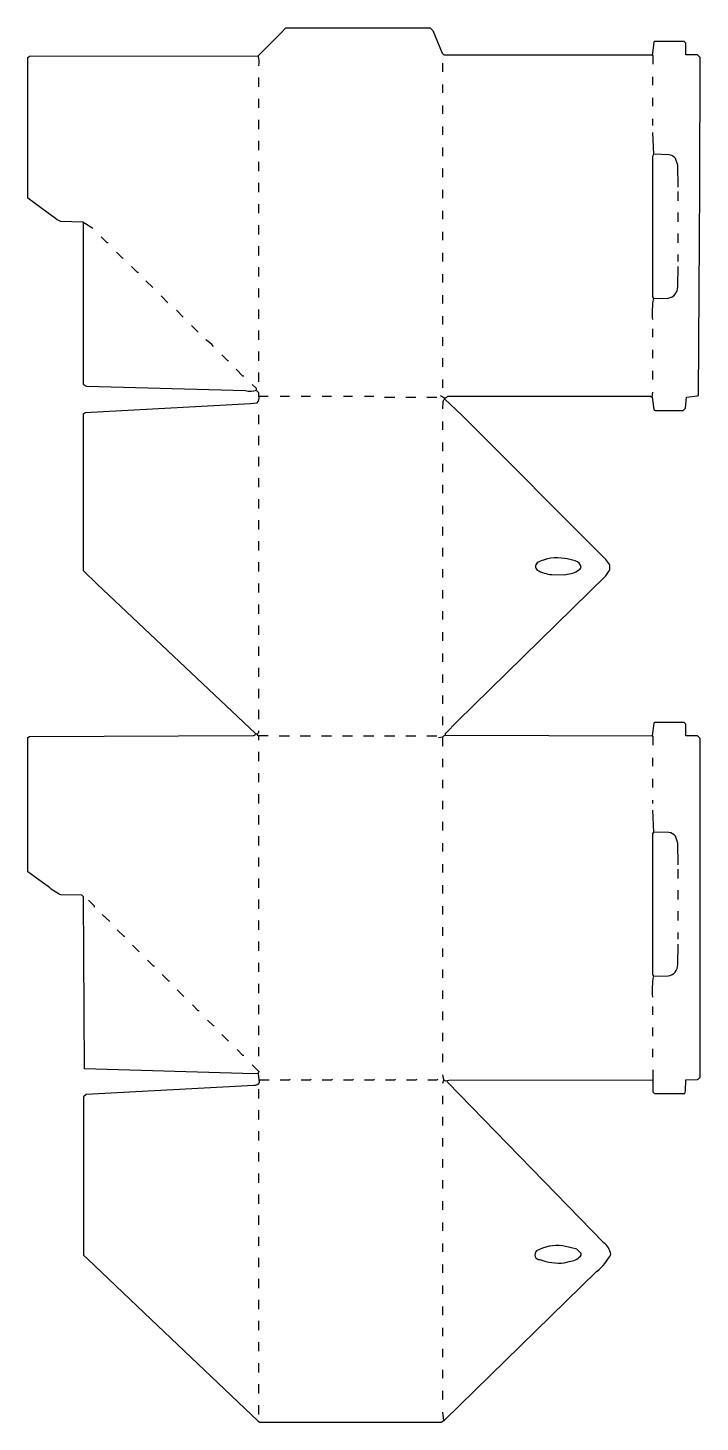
# Model space of a CAD drawing. Extents: x 42 to 839, y 85 to 1739.
import ezdxf

# ---------------------------------------------------------------- set-up
doc = ezdxf.new("R2010")
doc.units = 0
doc.layers.get('0').update_dxf_attribs({"linetype": 'CONTINUOUS'})

msp = doc.modelspace()

# ---------------------------------------------------------------- linework, layer by layer
at = {"color": 250, "linetype": 'CONTINUOUS'}
for points in [[(119, 1501), (117.9, 1501.8), (107.076923, 1508.384615), (81.018464, 1509.480059, -0.120397), (73.153846, 1514.230769), (66.18, 1519.24), (42, 1537), (42, 1704), (44.001831, 1705.501845), (315, 1706), (341, 1732), (348, 1739), (519, 1739), (522, 1736), (533, 1709), (535, 1707), (782, 1707)], [(531, 1303), (536, 1300, 0.120666), (540, 1302), (780, 1302), (782, 1301), (783.98, 1286.14), (786, 1285), (819, 1285), (821.541176, 1288.035294), (823, 1301), (835.964706, 1302.458824), (837, 1303), (838.497968, 1549.997984), (839, 1704), (836, 1707), (822, 1707), (822, 1721), (820, 1723), (785, 1723), (784, 1722), (782.541176, 1709.035294), (782, 1707), (783, 1706), (783, 1696)], [(316, 1694, 0.094028), (315, 1706)], [(783, 1393, -0.07059), (784, 1418), (783, 1420), (783, 1587), (784, 1589), (783, 1615)], [(813, 1550), (812.519178, 1575.982192), (810, 1584, 0.201752), (801.975138, 1588.527624), (784, 1589)], [(313, 1309, -0.171834), (299.987197, 1308.513495), (112.013139, 1313.486131, -0.211386), (108, 1316), (108, 1508)], [(784, 1418), (800.973846, 1418.470769, 0.395382), (812.520767, 1432.019169), (813, 1456)], [(262, 1361, 0.06477), (253, 1369)], [(327, 899), (315, 899), (314, 901), (312, 901), (312, 902), (124, 1079), (108, 1095), (108, 1281), (110.037931, 1282.544828), (306.04878, 1293.560976), (314, 1294, 0.240372), (316, 1302), (316, 1306), (313, 1309), (313, 1311), (308, 1316)], [(534, 1287), (534.445545, 1295.955446, -0.131523), (536, 1299), (536, 1300)], [(678, 1090), (683.932432, 1091.405405, 0.21413), (698, 1099, 0.329716), (690.9, 1106.7, 0.064622), (678.06, 1109.42, 0.164335), (647, 1105, 0.572226), (645.9, 1095.8, 0.107754), (663.029183, 1090.466926), (678, 1090)], [(783, 503), (783, 491), (783, 477), (785, 475), (821, 475), (821.538071, 478.032995), (822, 491), (835.969027, 491.464602, 0.109631), (839, 494), (839, 896), (836, 899), (822, 899), (822, 913), (820, 915), (785, 915), (784, 914), (782, 899), (783, 898), (783, 888)], [(315, 498), (296.986861, 498.513869), (108.999904, 504.009803), (108, 708), (106, 710), (81.018464, 710.480059, -0.068067), (66.153846, 720.230769), (59.153846, 725.230769), (42, 738), (42, 897), (44.001873, 898.501887), (308.998127, 899.498113, 0.145357), (312, 901)], [(314, 901, 0.120666), (316, 905)], [(529, 897), (534, 898, -0.184026), (537, 900), (782, 899)], [(783, 589, -0.07059), (784, 614), (783, 616), (783, 783), (784, 785), (783, 811)], [(813, 746), (812.519178, 771.982192), (810, 780, 0.201752), (801.975138, 784.527624), (784, 785)], [(784, 614), (800.973846, 614.470769, 0.395382), (812.520767, 628.019169), (813, 652)], [(308, 509), (316, 501), (315.2, 498.9), (315, 498), (316, 491, -0.570924), (309.973846, 484.470769), (272.973846, 482.470769), (111.029183, 473.533074), (108, 471), (108, 283), (112.761622, 278.75027), (179.761622, 214.75027), (315.1, 86.2), (317, 85), (532, 85), (535, 87), (535.9, 87.2), (716.1, 263.8), (717, 264, 0.095371), (733, 284, 0.212438), (724.75008, 297.756328), (539.499136, 488.470614), (539, 490)], [(678, 274), (683.932432, 275.405405, 0.160027), (697.2, 281.9), (698, 283), (698, 285), (693, 290), (682.94, 292.58), (676, 294, 0.166139), (645, 288, 0.669216), (648.9, 277.8, 0.112434), (678, 274)]]:
    msp.add_lwpolyline(points, format="xyb", dxfattribs=at)
for points in [[(534, 1687), (534, 1697)], [(316, 1669), (316, 1680)], [(534, 1662), (534, 1672)], [(783, 1671), (783, 1681)], [(316, 1644), (316, 1655)], [(783, 1646), (783, 1656)], [(534, 1637), (534, 1647)], [(316, 1619), (316, 1630)], [(534, 1612), (534, 1622)], [(783, 1623), (783, 1631)], [(316, 1594), (316, 1605)], [(534, 1587), (534, 1597)], [(316, 1569), (316, 1580)], [(534, 1562), (534, 1572)], [(316, 1544), (316, 1555)], [(534, 1537), (534, 1547)], [(813, 1534), (813, 1545)], [(316, 1519), (316, 1530)], [(534, 1512), (534, 1522)], [(813, 1509), (813, 1520)], [(137, 1484), (136, 1484), (129, 1491)], [(316, 1494), (316, 1505)], [(534, 1487), (534, 1497)], [(813, 1484), (813, 1495)], [(155, 1466), (154, 1466), (147, 1473)], [(316, 1469), (316, 1480)], [(173, 1449), (172, 1449), (165, 1456)], [(534, 1462), (534, 1472)], [(813, 1462), (813, 1470)], [(190, 1431), (182, 1439)], [(316, 1444), (316, 1455)], [(534, 1437), (534, 1447)], [(316, 1419), (316, 1430)], [(208, 1413), (200, 1421)], [(534, 1412), (534, 1422)], [(226, 1396), (218, 1404)], [(316, 1394), (316, 1405)], [(534, 1387), (534, 1397)], [(244, 1378), (236, 1386)], [(316, 1369), (316, 1380)], [(783, 1372), (783, 1382)], [(534, 1362), (534, 1372)], [(783, 1347), (783, 1357)], [(280, 1344), (279, 1344), (272, 1351)], [(316, 1344), (316, 1355)], [(534, 1337), (534, 1347)], [(298, 1326), (297, 1326), (289, 1334)], [(316, 1319), (316, 1330)], [(783, 1322), (783, 1332)], [(534, 1312), (534, 1322)], [(782, 1301), (783, 1307)], [(316, 1302), (327, 1302)], [(341, 1302), (352, 1302)], [(366, 1302), (377, 1302)], [(391, 1302), (402, 1302)], [(416, 1302), (427, 1302)], [(441, 1302), (452, 1302)], [(537, 900), (537.3, 901.9), (551, 916), (727.2, 1088.9), (732, 1096), (732, 1102), (727.24, 1108.18), (557, 1279), (536, 1299)], [(316, 1269), (316, 1280)], [(534, 1262), (534, 1272)], [(316, 1244), (316, 1255)], [(534, 1237), (534, 1247)], [(316, 1219), (316, 1230)], [(534, 1212), (534, 1222)], [(316, 1194), (316, 1205)], [(534, 1187), (534, 1197)], [(316, 1169), (316, 1180)], [(534, 1162), (534, 1172)], [(316, 1144), (316, 1155)], [(534, 1137), (534, 1147)], [(316, 1119), (316, 1130)], [(534, 1112), (534, 1122)], [(316, 1094), (316, 1105)], [(534, 1087), (534, 1097)], [(316, 1069), (316, 1080)], [(534, 1062), (534, 1072)], [(316, 1044), (316, 1055)], [(534, 1037), (534, 1047)], [(316, 1019), (316, 1030)], [(534, 1012), (534, 1022)], [(316, 994), (316, 1005)], [(534, 987), (534, 997)], [(316, 969), (316, 980)], [(534, 962), (534, 972)], [(316, 944), (316, 955)], [(534, 937), (534, 947)], [(316, 919), (316, 930)], [(534, 912), (534, 922)], [(316, 894), (316, 899)], [(340, 899), (352, 899)], [(365, 899), (377, 899)], [(390, 899), (402, 899)], [(415, 899), (427, 899)], [(440, 899), (452, 899)], [(465, 899), (477, 899)], [(490, 899), (502, 899)], [(515, 899), (527, 899)], [(534, 887), (534, 898)], [(316, 869), (316, 880)], [(534, 862), (534, 872)], [(783, 863), (783, 873)], [(316, 844), (316, 855)], [(534, 837), (534, 847)], [(783, 838), (783, 848)], [(316, 819), (316, 830)], [(534, 812), (534, 822)], [(783, 819), (783, 823)], [(316, 794), (316, 805)], [(534, 787), (534, 797)], [(316, 769), (316, 780)], [(534, 762), (534, 772)], [(316, 744), (316, 755)], [(534, 737), (534, 747)], [(316, 719), (316, 730)], [(813, 730), (813, 741)], [(534, 712), (534, 722)], [(813, 705), (813, 716)], [(121, 696), (121, 697), (114, 704)], [(316, 694), (316, 705)], [(534, 687), (534, 697)], [(139, 679), (130, 687)], [(316, 669), (316, 680)], [(813, 680), (813, 691)], [(157, 661), (156, 661), (148, 669)], [(534, 662), (534, 672)], [(813, 658), (813, 666)], [(174, 643), (166, 651)], [(316, 644), (316, 655)], [(534, 637), (534, 647)], [(192, 626), (191, 626), (184, 633)], [(316, 619), (316, 630)], [(210, 608), (209, 608), (201, 616)], [(534, 612), (534, 622)], [(227, 590), (219, 598)], [(316, 594), (316, 605)], [(534, 587), (534, 597)], [(245, 573), (244, 573), (237, 580)], [(316, 569), (316, 580)], [(534, 562), (534, 572)], [(783, 568), (783, 578)], [(263, 555), (262, 555), (255, 562)], [(316, 544), (316, 555)], [(534, 537), (534, 547)], [(783, 543), (783, 553)], [(280, 537), (272, 545)], [(316, 519), (316, 530)], [(298, 520), (297, 520), (290, 527)], [(534, 512), (534, 522)], [(783, 518), (783, 528)], [(534, 487), (535, 491), (534, 497)], [(316, 469), (316, 480)], [(535, 491), (537, 490), (541.002049, 490.502066), (783, 491)], [(534, 462), (534, 472)], [(316, 444), (316, 455)], [(534, 437), (534, 447)], [(316, 419), (316, 430)], [(534, 412), (534, 422)], [(316, 394), (316, 405)], [(534, 387), (534, 397)], [(316, 369), (316, 380)], [(534, 362), (534, 372)], [(316, 344), (316, 355)], [(534, 337), (534, 347)], [(316, 319), (316, 330)], [(534, 312), (534, 322)], [(316, 294), (316, 305)], [(534, 287), (534, 297)], [(316, 269), (316, 280)], [(534, 262), (534, 272)], [(316, 244), (316, 255)], [(534, 237), (534, 247)], [(316, 219), (316, 230)], [(534, 212), (534, 222)], [(316, 194), (316, 205)], [(534, 187), (534, 197)], [(316, 169), (316, 180)], [(534, 162), (534, 172)], [(316, 144), (316, 155)], [(534, 137), (534, 147)], [(316, 119), (316, 130)], [(534, 112), (534, 122)], [(316, 94), (316, 105)], [(535, 87), (534, 97)]]:
    msp.add_lwpolyline(points, dxfattribs=at)
at = {"color": 251, "linetype": 'CONTINUOUS'}
for points in [[(465, 1301), (477, 1301)], [(490, 1301), (502, 1301)], [(515, 1301), (527, 1301)], [(316, 491), (328, 491)]]:
    msp.add_lwpolyline(points, dxfattribs=at)
at = {"color": 252, "linetype": 'CONTINUOUS'}
for points in [[(341, 491), (352, 491), (353, 492)], [(366, 491), (377, 491), (378, 492)], [(391, 491), (402, 491), (403, 492)], [(416, 491), (427, 491), (428, 492)], [(441, 491), (452, 491), (453, 492)], [(466, 491), (477, 491), (478, 492)], [(491, 491), (502, 491), (503, 492)], [(516, 491), (527, 491), (528, 492)]]:
    msp.add_lwpolyline(points, dxfattribs=at)

doc.saveas('drawing.dxf')
